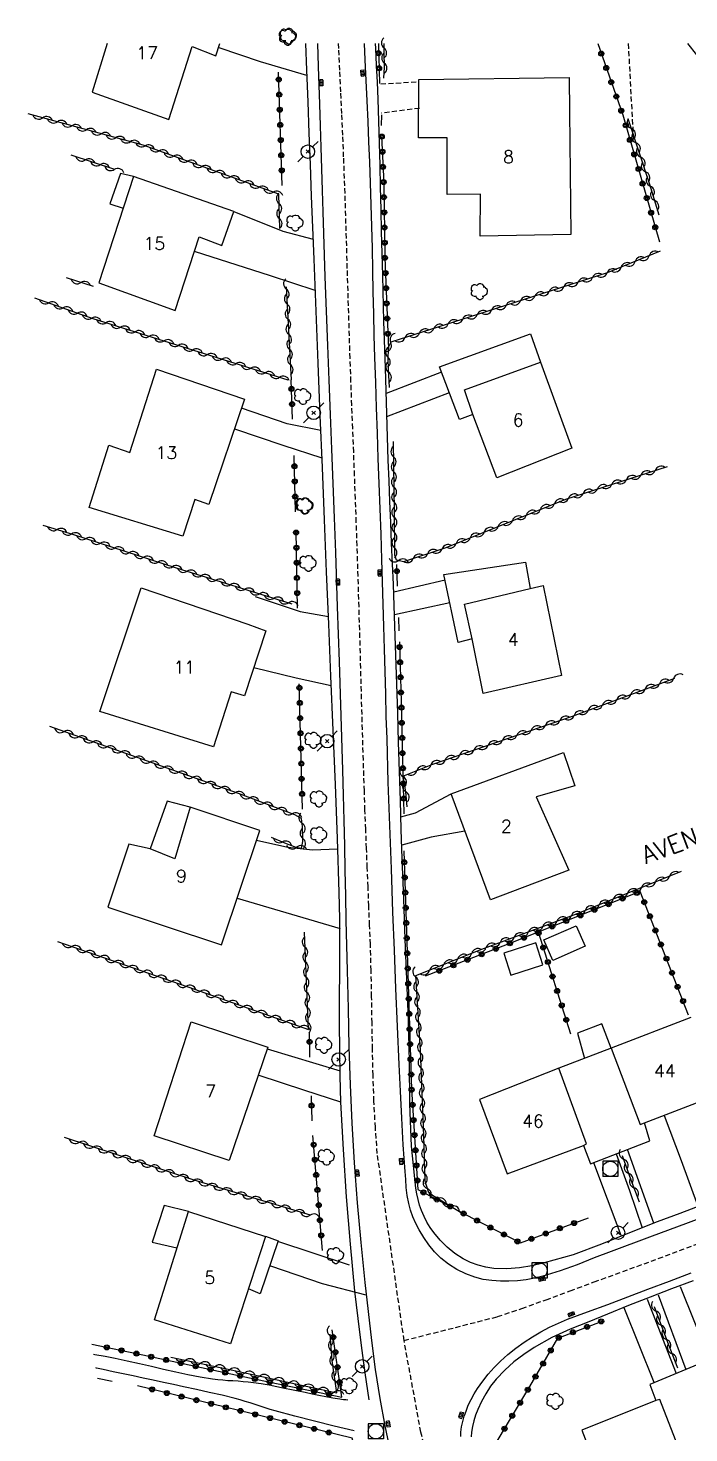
# Model space of a CAD drawing. Header units: millimetres. Extents: x 157000 to 158001, y 157000 to 158002.
# Drawn here: x 157559.4 to 157624.8, y 157862.6 to 158001.5 of the extents above; entities that cross this region are included whole.
import ezdxf
from ezdxf.enums import TextEntityAlignment as Align

# ---------------------------------------------------------------- set-up
doc = ezdxf.new("R2010")
doc.units = ezdxf.units.MM
doc.linetypes.add('DASHED', pattern=[0.75, 0.5, -0.25])
doc.layers.get('0').update_dxf_attribs({"linetype": 'CONTINUOUS'})
for name, color, linetype in [('W0001', 6, 'DASHED'), ('W0014', 7, 'CONTINUOUS'), ('W0017', 7, 'CONTINUOUS'), ('W0101', 7, 'CONTINUOUS'), ('W0104', 1, 'CONTINUOUS'), ('W0112', 1, 'DASHED'), ('W0300', 7, 'CONTINUOUS'), ('W0310', 3, 'CONTINUOUS'), ('W0323', 7, 'CONTINUOUS'), ('W0401', 7, 'CONTINUOUS'), ('W0420', 7, 'CONTINUOUS'), ('W0473', 7, 'CONTINUOUS'), ('W0989', 7, 'CONTINUOUS'), ('W0991', 7, 'CONTINUOUS')]:
    doc.layers.add(name, color=color, linetype=linetype)
doc.styles.get("Standard").update_dxf_attribs({"font": 'romans.shx', "width": 0.85})

# ---------------------------------------------------------------- blocks, each defined once
blk = doc.blocks.new('T300')
for p, q in [((-0.8, 0.51), (-0.86, 0.34)), ((-0.86, 0.34), (-0.86, 0.17)), ((-0.86, 0.17), (-0.74, 0.06)), ((-0.69, 0.63), (-0.8, 0.51)), ((-0.8, -0.06), (-0.74, 0.06)), ((-0.74, 0.06), (-0.69, 0.11)), ((-0.57, 0.69), (-0.69, 0.63)), ((-0.46, 0.69), (-0.57, 0.69)), ((-0.29, 0.63), (-0.46, 0.69)), ((-0.29, 0.63), (-0.17, 0.74)), ((-0.23, 0.57), (-0.29, 0.63)), ((-0.17, 0.74), (-0.06, 0.8)), ((-0.06, 0.8), (0.06, 0.8)), ((0.06, 0.8), (0.23, 0.74)), ((0.23, 0.74), (0.34, 0.63)), ((0.34, 0.63), (0.4, 0.51)), ((0.46, 0.46), (0.34, 0.46)), ((0.4, 0.51), (0.4, 0.46)), ((0.57, 0.4), (0.46, 0.46)), ((0.57, 0.4), (0.69, 0.29)), ((0.69, 0.29), (0.74, 0.17)), ((0.74, 0.06), (0.69, -0.17)), ((0.74, 0.17), (0.74, 0.06)), ((-0.8, -0.17), (-0.8, -0.06)), ((-0.8, -0.23), (-0.8, -0.17)), ((-0.74, -0.34), (-0.8, -0.23)), ((-0.69, -0.4), (-0.74, -0.34)), ((-0.51, -0.46), (-0.69, -0.4)), ((-0.4, -0.46), (-0.51, -0.46)), ((-0.4, -0.46), (-0.34, -0.46)), ((-0.34, -0.46), (-0.34, -0.4)), ((-0.34, -0.51), (-0.34, -0.46)), ((-0.29, -0.63), (-0.34, -0.51)), ((-0.17, -0.74), (-0.29, -0.63)), ((-0.06, -0.8), (-0.17, -0.74)), ((0.06, -0.8), (-0.06, -0.8)), ((0.17, -0.74), (0.06, -0.8)), ((0.23, -0.69), (0.17, -0.74)), ((0.29, -0.46), (0.23, -0.46)), ((0.29, -0.63), (0.23, -0.69)), ((0.46, -0.4), (0.29, -0.46)), ((0.34, -0.51), (0.29, -0.63)), ((0.34, -0.51), (0.34, -0.46)), ((0.57, -0.34), (0.46, -0.4)), ((0.63, -0.29), (0.57, -0.34)), ((0.69, -0.17), (0.63, -0.29))]:
    blk.add_line(p, q)
blk = doc.blocks.new('T473')
for p, q in [((-0.166667, 0.166667), (0.166667, -0.166667)), ((-0.166667, -0.166667), (0.166667, 0.166667)), ((0.500001, 0.500001), (1.000002, 1.000002)), ((-1.000002, -1.000002), (-0.500001, -0.500001))]:
    blk.add_line(p, q)
blk.add_ellipse((0, 0), major_axis=(0.471405, 0.471405), ratio=1, start_param=5.4977871438, end_param=11.780972451)
blk = doc.blocks.new('T401')
for p, q in [((-0.3, 0.3), (0, 0.3)), ((-0.3, -0.25), (-0.3, 0.3)), ((-0.3, 0.15), (0, 0.15)), ((-0.3, 0), (0, 0)), ((0, 0.3), (0, -0.25)), ((-0.3, -0.15), (0, -0.15)), ((-0.3, -0.25), (-0.3, -0.3)), ((-0.3, -0.3), (0, -0.3)), ((0, -0.3), (0, -0.25))]:
    blk.add_line(p, q)
blk = doc.blocks.new('T420')
for p, q in [((0.75, 0.75), (-0.75, 0.75)), ((-0.75, 0.75), (-0.75, -0.75)), ((0.75, 0.75), (0.75, -0.75)), ((0.75, -0.75), (-0.75, -0.75))]:
    blk.add_line(p, q)
blk.add_ellipse((0, 0), major_axis=(-0.53, 0.53), ratio=1, start_param=3.926991, end_param=10.210176)
blk = doc.blocks.new('t310o')
at = {"color": 0, "linetype": 'Continuous'}
for centre, start, end in [((-0.5, 0.38), 216.8699, 323.1304), ((0.5, -0.37), 36.8699, 143.1303)]:
    blk.add_arc(centre, 0.625, start, end, dxfattribs=at)
blk = doc.blocks.new('t323o')
at = {"color": 0, "linetype": 'Continuous'}
for radius in [0.25, 0.15]:
    blk.add_circle((0, 0), radius, dxfattribs=at)

msp = doc.modelspace()

# ---------------------------------------------------------------- linework, layer by layer
at = {"layer": 'W0001'}
for points in [[(157596.58, 157871.72), (157593.93, 157890.22), (157593.74, 157892.8), (157593.6, 157895.39), (157593.51, 157897.97), (157593.45, 157900.56), (157593.41, 157903.15), (157593.37, 157905.73), (157593.32, 157908.32), (157593.24, 157910.91), (157593.17, 157912.8), (157593.09, 157914.7), (157593.02, 157916.6), (157592.94, 157918.5), (157592.86, 157920.4), (157592.79, 157922.3), (157592.71, 157924.19), (157592.65, 157926.09), (157592.55, 157929.12), (157592.46, 157932.15), (157592.37, 157935.18), (157592.29, 157938.21), (157592.21, 157941.25), (157592.12, 157944.28), (157592.03, 157947.31), (157591.93, 157950.34), (157591.85, 157952.66), (157591.77, 157954.97), (157591.68, 157957.29), (157591.59, 157959.61), (157591.5, 157961.93), (157591.41, 157964.24), (157591.32, 157966.56), (157591.24, 157968.88), (157591.17, 157971.1), (157591.1, 157973.33), (157591.03, 157975.55), (157590.96, 157977.77), (157590.9, 157979.99), (157590.83, 157982.22), (157590.76, 157984.44), (157590.68, 157986.66), (157590.6, 157988.8), (157590.51, 157990.95), (157590.41, 157993.09), (157590.31, 157995.23), (157590.21, 157997.37), (157590.12, 157999.51), (157590.1, 158000)], [(157596.58, 157871.72), (157605.83, 157874.08), (157608.24, 157874.89), (157610.63, 157875.75), (157613.02, 157876.63), (157615.4, 157877.51), (157618.22, 157878.54), (157621.04, 157879.57), (157623.85, 157880.61), (157626.67, 157881.67)], [(157620.89, 157799.33), (157613.95, 157818.22), (157613.38, 157819.72), (157612.8, 157821.21), (157612.22, 157822.7), (157611.62, 157824.18), (157611.03, 157825.67), (157610.43, 157827.15), (157609.84, 157828.64), (157609.26, 157830.13), (157608.05, 157833.21), (157606.85, 157836.29), (157605.66, 157839.38), (157604.51, 157842.48), (157603.64, 157844.89), (157602.79, 157847.31), (157601.97, 157849.73), (157601.18, 157852.17), (157600.38, 157854.77), (157599.61, 157857.38), (157598.89, 157860.01), (157598.24, 157862.66), (157596.58, 157871.72)]]:
    msp.add_lwpolyline(points, dxfattribs=at)
at = {"layer": 'W0014'}
for points in [[(157593.13, 157865.85), (157592.72, 157868.53), (157592.35, 157871.21), (157592.02, 157873.9), (157591.72, 157876.59), (157591.27, 157881.26), (157590.88, 157885.93), (157590.57, 157890.61), (157590.33, 157895.3), (157590.25, 157897.89), (157590.21, 157900.48), (157590.19, 157903.07), (157590.2, 157905.66), (157590.22, 157908.25), (157590.22, 157910.84), (157590.21, 157913.43), (157590.16, 157916.02), (157590, 157921.37), (157589.79, 157926.73), (157589.55, 157932.08), (157589.33, 157937.43), (157589.12, 157942.59), (157588.91, 157947.75), (157588.71, 157952.91), (157588.5, 157958.06), (157588.29, 157963.22), (157588.08, 157968.38), (157587.87, 157973.53), (157587.67, 157978.69), (157587.55, 157981.8), (157587.43, 157984.92), (157587.31, 157988.03), (157587.19, 157991.14), (157587.07, 157994.25), (157586.95, 157997.37), (157586.85, 158000)], [(157588.01, 158000), (157588.09, 157997.74), (157588.22, 157994.01), (157588.29, 157991.88), (157588.35, 157989.75), (157588.42, 157987.61), (157588.48, 157985.48), (157588.55, 157983.35), (157588.61, 157981.21), (157588.68, 157979.08), (157588.75, 157976.95), (157588.87, 157973.54), (157589, 157970.13), (157589.13, 157966.72), (157589.26, 157963.31), (157589.4, 157959.9), (157589.53, 157956.5), (157589.66, 157953.09), (157589.78, 157949.68), (157589.97, 157944.29), (157590.15, 157938.9), (157590.32, 157933.51), (157590.48, 157928.12), (157590.55, 157925.65), (157590.61, 157923.17), (157590.67, 157920.7), (157590.72, 157918.22), (157590.78, 157915.75), (157590.83, 157913.28), (157590.89, 157910.8), (157590.95, 157908.33), (157591.04, 157904.55), (157591.12, 157900.78), (157591.23, 157897), (157591.4, 157893.23), (157591.64, 157889.29), (157591.95, 157885.34), (157592.3, 157881.41), (157592.69, 157877.47), (157593.01, 157874.59), (157593.34, 157871.72), (157593.72, 157868.84), (157594.18, 157865.98), (157594.68, 157863.28), (157595.24, 157860.6)], [(157628.49, 157884.79), (157624.69, 157883.36), (157620.88, 157881.95), (157617.07, 157880.54), (157615.4, 157879.89), (157613.72, 157879.22), (157612.03, 157878.6), (157610.3, 157878.08), (157609.48, 157877.89), (157608.65, 157877.73), (157607.81, 157877.63), (157606.96, 157877.58), (157606.11, 157877.59), (157605.26, 157877.65), (157604.41, 157877.77), (157603.58, 157877.99), (157602.68, 157878.33), (157601.81, 157878.76), (157600.99, 157879.27), (157600.23, 157879.86), (157599.59, 157880.49), (157599.02, 157881.18), (157598.52, 157881.91), (157598.07, 157882.67), (157597.74, 157883.3), (157597.46, 157883.94), (157597.23, 157884.6), (157597.04, 157885.28), (157596.88, 157886.06), (157596.79, 157886.85), (157596.74, 157887.64), (157596.68, 157888.43), (157596.49, 157891.07), (157596.35, 157893.72), (157596.23, 157896.37), (157596.11, 157899.02), (157595.94, 157902.78), (157595.77, 157906.55), (157595.62, 157910.32), (157595.47, 157914.08), (157595.32, 157918.37), (157595.17, 157922.66), (157595.02, 157926.95), (157594.89, 157931.24), (157594.82, 157933.46), (157594.76, 157935.68), (157594.7, 157937.9), (157594.64, 157940.12), (157594.58, 157942.34), (157594.52, 157944.56), (157594.45, 157946.77), (157594.39, 157948.99), (157594.3, 157951.49), (157594.22, 157953.99), (157594.13, 157956.48), (157594.03, 157958.98), (157593.94, 157961.48), (157593.85, 157963.98), (157593.77, 157966.47), (157593.69, 157968.97), (157593.63, 157971.13), (157593.58, 157973.29), (157593.53, 157975.44), (157593.48, 157977.6), (157593.44, 157979.76), (157593.38, 157981.91), (157593.33, 157984.07), (157593.26, 157986.23), (157593.18, 157988.26), (157593.1, 157990.29), (157593.01, 157992.31), (157592.91, 157994.34), (157592.82, 157996.37), (157592.72, 157998.4), (157592.66, 158000)], [(157597.74, 157886.8), (157597.3, 157890.95), (157597.15, 157895.13), (157597.12, 157899.3), (157597.02, 157903.45), (157596.86, 157907.44), (157596.7, 157911.43), (157596.55, 157915.42), (157596.4, 157919.41), (157596.3, 157922.28), (157596.21, 157925.15), (157596.13, 157928.02), (157596.04, 157930.9), (157595.96, 157933.77), (157595.87, 157936.64), (157595.78, 157939.51), (157595.68, 157942.38), (157595.6, 157944.44), (157595.52, 157946.49), (157595.43, 157948.54), (157595.35, 157950.6), (157595.26, 157952.65), (157595.17, 157954.7), (157595.09, 157956.76), (157595.02, 157958.81), (157594.86, 157963.37), (157594.73, 157967.93), (157594.59, 157972.5), (157594.47, 157977.06), (157594.41, 157979.24), (157594.35, 157981.42), (157594.3, 157983.61), (157594.25, 157985.79), (157594.2, 157987.97), (157594.14, 157990.16), (157594.08, 157992.34), (157594, 157994.52), (157593.94, 157996.19), (157593.86, 157997.86), (157593.77, 157999.53), (157593.74, 158000)], [(157626.13, 157885.15), (157623.88, 157884.29), (157621.64, 157883.45), (157618.88, 157882.36), (157616.12, 157881.24), (157613.33, 157880.2), (157610.46, 157879.39), (157609.24, 157879.12), (157608, 157878.91), (157606.74, 157878.8), (157605.48, 157878.84), (157604.68, 157878.96), (157603.9, 157879.16), (157603.15, 157879.44), (157602.43, 157879.8), (157601.6, 157880.34), (157600.85, 157880.96), (157600.16, 157881.65), (157599.53, 157882.39), (157599.16, 157882.9), (157598.84, 157883.44), (157598.56, 157884), (157598.31, 157884.58), (157598.12, 157885.12), (157597.96, 157885.67), (157597.83, 157886.23), (157597.74, 157886.8)], [(157612.76, 157873.82), (157614.75, 157874.55), (157616.74, 157875.29), (157618.72, 157876.04), (157620.71, 157876.79), (157622.85, 157877.6), (157624.99, 157878.42)], [(157625.19, 157877.62), (157623.06, 157876.82), (157620.93, 157876.01), (157618.81, 157875.18), (157616.71, 157874.32), (157614.87, 157873.58), (157613.02, 157872.83), (157611.2, 157872.01), (157609.46, 157871.03), (157608.44, 157870.35), (157607.46, 157869.61), (157606.54, 157868.8), (157605.7, 157867.91), (157605.15, 157867.2), (157604.67, 157866.46), (157604.25, 157865.68), (157603.88, 157864.88), (157603.66, 157864.34), (157603.48, 157863.79), (157603.34, 157863.23), (157603.24, 157862.66), (157603.21, 157862.18)], [(157602.19, 157862.21), (157602.2, 157862.64), (157602.23, 157862.91), (157602.27, 157863.18), (157602.32, 157863.44), (157602.38, 157863.71), (157602.45, 157863.97), (157602.53, 157864.23), (157602.62, 157864.48), (157602.71, 157864.73), (157602.94, 157865.32), (157603.21, 157865.89), (157603.52, 157866.44), (157603.85, 157866.97), (157604.36, 157867.7), (157604.91, 157868.39), (157605.49, 157869.06), (157606.12, 157869.68), (157606.86, 157870.35), (157607.65, 157870.97), (157608.46, 157871.54), (157609.3, 157872.08), (157610.13, 157872.58), (157610.98, 157873.03), (157611.86, 157873.44), (157612.75, 157873.82)], [(157565.84, 157870.38), (157565.98, 157870.35), (157566.98, 157870.17), (157567.97, 157869.97), (157569.18, 157869.72), (157570.38, 157869.44), (157571.58, 157869.17), (157572.78, 157868.89), (157573.98, 157868.62), (157575.19, 157868.36), (157576.4, 157868.13), (157577.62, 157867.93), (157578.13, 157867.87), (157578.63, 157867.82), (157579.14, 157867.78), (157579.64, 157867.75), (157580.15, 157867.72), (157580.65, 157867.68), (157581.16, 157867.64), (157581.66, 157867.58), (157582.44, 157867.46), (157583.21, 157867.32), (157583.98, 157867.17), (157584.75, 157867.02), (157585.43, 157866.89), (157586.11, 157866.75), (157586.79, 157866.6), (157587.47, 157866.46), (157588.15, 157866.32), (157588.84, 157866.18), (157589.52, 157866.06), (157590.21, 157865.95), (157590.4, 157865.92), (157590.6, 157865.9), (157590.8, 157865.88), (157591, 157865.86)], [(157591.63, 157862.79), (157589.67, 157863.25), (157587.72, 157863.73), (157585.77, 157864.24), (157583.83, 157864.77), (157583.33, 157864.91), (157582.83, 157865.06), (157582.34, 157865.22), (157581.85, 157865.38), (157581.35, 157865.54), (157580.86, 157865.69), (157580.36, 157865.84), (157579.86, 157865.98), (157578.58, 157866.3), (157577.3, 157866.59), (157576.02, 157866.86), (157574.73, 157867.14), (157573.74, 157867.36), (157572.75, 157867.57), (157571.75, 157867.79), (157570.76, 157868), (157569.77, 157868.21), (157568.77, 157868.42), (157567.78, 157868.63), (157566.79, 157868.85), (157566.13, 157869), (157566.07, 157869.02)]]:
    msp.add_lwpolyline(points, dxfattribs=at)
at = {"layer": 'W0017'}
for points in [[(157586.97, 157996.85), (157582.36, 157998.2), (157578.28, 157999.57)], [(157579.74, 157983.41), (157584.57, 157981.46), (157587.59, 157980.65)], [(157587.79, 157975.57), (157583.37, 157977.03), (157575.83, 157979.45)], [(157600.3, 157967.49), (157594.81, 157965.38)], [(157594.88, 157963.12), (157601.07, 157965.48)], [(157588.35, 157961.73), (157585.02, 157962.4), (157580.5, 157963.94)], [(157579.8, 157961.9), (157584.58, 157960.27), (157588.45, 157959.03)], [(157595.55, 157945.77), (157595.55, 157945.77), (157600.64, 157946.97)], [(157581.84, 157945.33), (157586.31, 157943.82), (157589.09, 157943.33)], [(157601.12, 157944.7), (157595.64, 157943.5)], [(157589.36, 157936.49), (157585.91, 157937.22), (157581.7, 157938.27)], [(157596.26, 157923.52), (157597.72, 157923.9), (157601.23, 157925.8)], [(157602.61, 157922.09), (157599.27, 157921.51), (157596.35, 157920.72)], [(157581.97, 157921.21), (157585.07, 157920.53), (157587.51, 157920.27), (157590, 157920.35)], [(157580.07, 157915.46), (157590.26, 157912.46)], [(157583.03, 157900.57), (157587.83, 157899.13), (157590.27, 157898.4)], [(157590.33, 157895.3), (157586.74, 157896.46), (157582.15, 157897.98)], [(157622.31, 157893.99), (157624.01, 157889.51), (157625.66, 157885)], [(157618.06, 157882.11), (157615.37, 157889.31)], [(157617.59, 157890.18), (157618.88, 157886.56), (157620.15, 157882.88)], [(157621.3, 157883.32), (157618.69, 157890.6)], [(157591.17, 157879.18), (157584.09, 157881.52)], [(157592.82, 157876.21), (157588.51, 157877.31), (157583.4, 157879.08)], [(157623.9, 157877.05), (157626.81, 157869.85)], [(157620.64, 157875.81), (157623.51, 157868.47)], [(157621.73, 157876.23), (157624.46, 157868.86)], [(157621.34, 157867.56), (157618.38, 157874.96)]]:
    msp.add_lwpolyline(points, dxfattribs=at)
at = {"layer": 'W0101'}
for points in [[(157567.2, 158000), (157565.69, 157995.19), (157573.29, 157992.5), (157575.59, 157999.71), (157577.93, 157998.79), (157578.33, 158000)], [(157624.64, 158000), (157625.53, 157998.89), (157626.67, 158000)], [(157575.41, 157924.47), (157573.9, 157919.38), (157571.44, 157920.37)], [(157582.29, 157922.17), (157575.41, 157924.47)], [(157571.44, 157920.37), (157569.35, 157920.8), (157567.26, 157914.58), (157578.52, 157910.85), (157582.29, 157922.17)], [(157624.95, 157903.68), (157617.09, 157900.64), (157617.08, 157900.64), (157617.09, 157900.64), (157619.94, 157893.1), (157620.39, 157893.26), (157627.67, 157896.05)]]:
    msp.add_lwpolyline(points, dxfattribs=at)
for points in [[(157598.05, 157996.44), (157612.93, 157996.66), (157612.96, 157993.25), (157613.08, 157981.12), (157604.1, 157980.96), (157604.14, 157985.1), (157604.13, 157985.1), (157600.83, 157985.08), (157600.84, 157990.67), (157598.02, 157990.68)], [(157579.74, 157983.41), (157569.8, 157986.87), (157566.37, 157976.35), (157573.92, 157973.6), (157576.3, 157980.89), (157578.54, 157980.03)], [(157580.8, 157964.83), (157577.24, 157954.41), (157575.86, 157954.92), (157574.67, 157951.29), (157565.42, 157954.13), (157567.34, 157960.27), (157569.42, 157959.56), (157572.08, 157967.79)], [(157610.07, 157968.49), (157613.19, 157959.99), (157605.75, 157957.05), (157603.37, 157963.33), (157603.38, 157963.33), (157602.57, 157965.77)], [(157604.42, 157935.72), (157603.31, 157941.12), (157602.55, 157944.54), (157609.05, 157946.11), (157610.36, 157946.4), (157612.17, 157937.49), (157612.16, 157937.49)], [(157581.13, 157942.57), (157582.9, 157941.93), (157580.79, 157935.49), (157579.47, 157935.87), (157577.72, 157930.44), (157566.47, 157933.94), (157570.56, 157946.18)], [(157605.15, 157915.3), (157601.23, 157925.8), (157612.36, 157929.88), (157613.48, 157926.6), (157609.67, 157925.5), (157612.9, 157918.23)], [(157583.08, 157900.73), (157579.26, 157889.51), (157571.85, 157891.98), (157575.52, 157903.24)], [(157606.77, 157888.2), (157614.35, 157891.01), (157614.63, 157891.16), (157611.89, 157898.65), (157604.06, 157895.57)], [(157582.87, 157882.02), (157579.39, 157871.4), (157571.86, 157873.78), (157575.23, 157884.47)], [(157623.92, 157860.7), (157621.89, 157865.89), (157621.51, 157865.77), (157614.16, 157862.85), (157616.97, 157855.57), (157624.63, 157858.42)]]:
    msp.add_lwpolyline(points, close=True, dxfattribs=at)
at = {"layer": 'W0104'}
for points in [[(157569.8, 157986.87), (157568.5, 157987.17), (157567.46, 157984.17), (157568.77, 157983.71)], [(157603.37, 157963.33), (157602.08, 157962.81), (157600.1, 157968.04), (157609.1, 157971.28), (157610.07, 157968.49)], [(157603.31, 157941.12), (157601.95, 157940.77), (157600.53, 157947.49), (157608.59, 157948.72), (157609.05, 157946.11)], [(157575.41, 157924.47), (157573.14, 157925.07), (157571.44, 157920.37)], [(157617.09, 157900.64), (157616.15, 157903.06), (157613.74, 157902.11), (157614.44, 157899.63)], [(157617.08, 157900.64), (157611.89, 157898.65)], [(157614.35, 157891.01), (157615.03, 157889.18), (157620.91, 157891.47), (157620.39, 157893.26)], [(157575.23, 157884.47), (157572.83, 157885.07), (157571.64, 157881.44), (157574.1, 157880.9)], [(157582.85, 157882.03), (157584.11, 157881.58), (157582.35, 157876.35), (157581.18, 157876.84)], [(157627.61, 157868.03), (157626.84, 157869.85), (157620.89, 157867.37), (157621.51, 157865.77)]]:
    msp.add_lwpolyline(points, dxfattribs=at)
for points in [[(157610.43, 157911.35), (157613.61, 157912.74), (157614.51, 157910.71), (157611.32, 157909.31)], [(157609.62, 157911.05), (157606.45, 157910.02), (157607.15, 157907.87), (157610.31, 157908.89)]]:
    msp.add_lwpolyline(points, close=True, dxfattribs=at)
at = {"layer": 'W0112'}
for points in [[(157618.77, 158000), (157619, 157995.51), (157619.28, 157990.47)], [(157594.28, 157996.02), (157598.07, 157996.24)], [(157598.11, 157993.6), (157594.33, 157993.11)]]:
    msp.add_lwpolyline(points, dxfattribs=at)
at = {"layer": 'W0310'}
for points in [[(157594.59, 157996.58), (157594.64, 157997.66), (157594.61, 157999.15), (157594.6, 158000)], [(157584.27, 157981.73), (157584.18, 157985.11), (157570.75, 157989.96), (157559.36, 157993.06)], [(157621.82, 157983.03), (157620.91, 157986.08), (157618.77, 157992.55)], [(157567.94, 157987.54), (157563.63, 157988.98)], [(157621.94, 157979.46), (157616.68, 157977.33), (157603.86, 157973.21), (157596.08, 157970.73), (157595.47, 157970.55), (157595.27, 157970.47), (157595.02, 157969.95), (157594.97, 157968.68), (157595.05, 157967.21), (157595.09, 157965.99)], [(157565.84, 157975.97), (157563.15, 157976.82)], [(157584.91, 157975.96), (157585.39, 157966.75)], [(157560.01, 157974.86), (157565.77, 157972.81), (157585.08, 157966.73)], [(157595.51, 157960.64), (157595.61, 157953.71), (157595.62, 157949.43), (157595.79, 157948.94), (157596.54, 157948.77), (157600.73, 157950.15), (157612.58, 157954.95), (157622.66, 157958.17)], [(157560.81, 157952.36), (157563.87, 157951.45), (157574.01, 157948.15), (157585.47, 157944.59)], [(157596.88, 157924.52), (157596.75, 157925.99), (157596.49, 157927.5), (157596.61, 157927.6), (157599.43, 157928.72), (157613.26, 157933.49), (157623.37, 157937.24)], [(157583.44, 157921.5), (157584.74, 157920.95), (157585.86, 157920.52), (157586.44, 157920.42), (157586.57, 157921.08), (157586.52, 157922.57), (157586.43, 157923.36), (157585.78, 157923.72), (157580.18, 157925.82), (157561.52, 157932.45)], [(157624.01, 157918.11), (157613.63, 157913.9), (157604.23, 157910.41), (157597.71, 157907.8)], [(157562.27, 157911.18), (157575.82, 157906.48), (157587.13, 157902.48), (157586.71, 157912.1)], [(157597.71, 157907.8), (157598.16, 157900.44), (157598.51, 157891.95), (157598.63, 157887.51), (157598.95, 157886.45), (157599.39, 157886.09), (157602.5, 157884.23)], [(157587.32, 157884.11), (157575.79, 157887.57), (157562.96, 157891.79)], [(157618.18, 157890.03), (157619.04, 157887.61), (157619.86, 157885.43)], [(157621.33, 157875.1), (157622.64, 157871.56), (157623.64, 157869.03)], [(157573.5, 157870.06), (157579.16, 157868.9), (157589.93, 157866.53), (157589.47, 157869.74), (157589.26, 157872.36)]]:
    msp.add_lwpolyline(points, dxfattribs=at)
at = {"layer": 'W0323'}
for points in [[(157594.04, 158000), (157594.14, 157996.07)], [(157615.75, 158000), (157618.22, 157992.97), (157621.86, 157980.4)], [(157584.52, 157985.96), (157584.15, 157997.17)], [(157594.33, 157992.95), (157594.3, 157991.89)], [(157594.36, 157990.81), (157594.56, 157986.23), (157594.68, 157978.83), (157595.03, 157969.82)], [(157585.55, 157962.84), (157585.39, 157966.75)], [(157585.84, 157953.7), (157585.7, 157959.25)], [(157586.04, 157944.15), (157585.89, 157951.77)], [(157595.84, 157948.48), (157595.9, 157946.32)], [(157596.02, 157943.23), (157596.07, 157941.93)], [(157596.12, 157940.83), (157596.3, 157934.9), (157596.57, 157923.82)], [(157586.52, 157924.28), (157586.21, 157936.66)], [(157596.56, 157920.16), (157596.86, 157911.16), (157597.33, 157896.59), (157597.95, 157886.65), (157604.18, 157883.38), (157608.09, 157881.37), (157614.82, 157883.86)], [(157624.74, 157903.91), (157619.95, 157916.13), (157606.78, 157910.9), (157598.67, 157907.75)], [(157613.1, 157902.02), (157609.87, 157912.12)], [(157587.26, 157899.76), (157587.22, 157902.19)], [(157587.48, 157893.45), (157587.4, 157895.93)], [(157588.51, 157880.63), (157587.55, 157892)], [(157590.41, 157866.11), (157589.47, 157872.77)], [(157619.67, 157822.42), (157616.32, 157831.62), (157612.99, 157840.52), (157609.02, 157851.08), (157606.87, 157856.84), (157605.3, 157860.93), (157609.03, 157867.18), (157611.8, 157871.95), (157616.28, 157873.68)], [(157565.68, 157871.35), (157570.71, 157870.3), (157580.64, 157868.17), (157590.41, 157866.12)], [(157567.69, 157867.68), (157566.24, 157867.97)], [(157596.6, 157844.34), (157594.58, 157850.76), (157592.36, 157858.95), (157591.44, 157862.05), (157582.68, 157864.21), (157570.19, 157867.23)]]:
    msp.add_lwpolyline(points, dxfattribs=at)

# ---------------------------------------------------------------- block references
at = {"layer": 'W0300'}
for p in [(157585.08, 158000.62), (157585.17, 158000.74), (157585.82, 157982.25), (157604.07, 157975.46), (157586.58, 157965.09), (157586.73, 157954.27), (157586.82, 157954.28), (157587.11, 157948.58), (157587.61, 157931.09), (157588.16, 157925.29), (157588.17, 157921.72), (157588.66, 157900.92), (157588.92, 157889.85), (157589.83, 157880.11), (157591.16, 157867.23), (157611.56, 157865.7)]:
    msp.add_blockref('T300', p, dxfattribs=at)
at = {"layer": 'W0310'}
for p, rotation in [((157594.6, 157999.58), 90.94956685651213), ((157594.63, 157998.08), 91.15113335843212), ((157560.81, 157992.67), 164.7726201079601), ((157562.26, 157992.28), 164.7726201079601), ((157563.7, 157991.88), 164.7726201079601), ((157619.08, 157991.6), 108.2541049652192), ((157565.15, 157991.49), 164.7726201079601), ((157566.6, 157991.09), 164.7726201079601), ((157568.05, 157990.7), 164.7726201079601), ((157569.49, 157990.31), 164.7726201079601), ((157619.55, 157990.18), 108.2541049652192), ((157570.94, 157989.9), 160.1186876422126), ((157572.35, 157989.39), 160.1186876422126), ((157573.76, 157988.88), 160.1186876422126), ((157620.02, 157988.76), 108.2541049652192), ((157565.05, 157988.5), 161.5131853647684), ((157566.48, 157988.03), 161.5131853647684), ((157567.9, 157987.55), 161.5131853647684), ((157575.17, 157988.37), 160.1186876422126), ((157576.58, 157987.86), 160.1186876422126), ((157620.49, 157987.33), 108.2541049652192), ((157577.99, 157987.35), 160.1186876422126), ((157579.4, 157986.84), 160.1186876422126), ((157580.81, 157986.33), 160.1186876422126), ((157620.96, 157985.9), 106.6703580358417), ((157582.22, 157985.82), 160.1186876422126), ((157583.63, 157985.31), 160.1186876422126), ((157584.21, 157984.2), 91.40876780332718), ((157621.39, 157984.47), 106.6703580358417), ((157584.24, 157982.7), 91.40876780332718), ((157618.06, 157977.88), 202.0606562588323), ((157619.45, 157978.45), 202.0606562588323), ((157620.84, 157979.01), 202.0606562588323), ((157564.58, 157976.37), 162.522354835992), ((157613.81, 157976.4), 197.8023925092648), ((157615.24, 157976.86), 197.8023925092648), ((157616.67, 157977.32), 197.8023925092648), ((157584.92, 157975.74), 272.9713135560596), ((157609.52, 157975.03), 197.8023925092648), ((157610.95, 157975.49), 197.8023925092648), ((157612.38, 157975.94), 197.8023925092648), ((157561.42, 157974.36), 340.4534327156586), ((157562.84, 157973.86), 340.4534327156586), ((157585, 157974.24), 272.9713135560596), ((157605.24, 157973.65), 197.8023925092648), ((157606.67, 157974.11), 197.8023925092648), ((157608.1, 157974.57), 197.8023925092648), ((157564.25, 157973.35), 340.4534327156586), ((157565.66, 157972.85), 340.4534327156586), ((157567.09, 157972.4), 342.5208767130691), ((157585.08, 157972.74), 272.9713135560596), ((157600.95, 157972.28), 197.6525528690495), ((157602.38, 157972.74), 197.6525528690495), ((157603.81, 157973.19), 197.6525528690495), ((157568.52, 157971.95), 342.5208767130691), ((157569.95, 157971.5), 342.5208767130691), ((157571.38, 157971.05), 342.5208767130691), ((157585.16, 157971.25), 272.9713135560596), ((157595.26, 157970.44), 244.3734073018569), ((157596.66, 157970.92), 197.6525528690495), ((157598.09, 157971.37), 197.6525528690495), ((157599.52, 157971.83), 197.6525528690495), ((157572.82, 157970.6), 342.5208767130691), ((157574.25, 157970.15), 342.5208767130691), ((157575.68, 157969.69), 342.5208767130691), ((157585.24, 157969.75), 272.9713135560596), ((157594.98, 157968.99), 267.5748046096905), ((157577.11, 157969.24), 342.5208767130691), ((157578.54, 157968.79), 342.5208767130691), ((157579.97, 157968.34), 342.5208767130691), ((157585.31, 157968.25), 272.9713135560596), ((157581.4, 157967.89), 342.5208767130691), ((157582.83, 157967.44), 342.5208767130691), ((157584.26, 157966.99), 342.5208767130691), ((157595.04, 157967.49), 273.2294443141213), ((157595.53, 157959.14), 270.8355903915527), ((157595.56, 157957.64), 270.8355903915527), ((157618.59, 157956.87), 17.70299967116201), ((157620.02, 157957.32), 17.70299967116201), ((157621.44, 157957.78), 17.70299967116201), ((157595.58, 157956.14), 270.8355903915527), ((157614.3, 157955.5), 17.70299967116201), ((157615.73, 157955.96), 17.70299967116201), ((157617.16, 157956.41), 17.70299967116201), ((157595.6, 157954.64), 270.8355903915527), ((157611.47, 157954.5), 22.04591346239149), ((157612.87, 157955.04), 17.70299967116201), ((157595.61, 157953.14), 270.09372986629), ((157607.3, 157952.81), 22.04591346239149), ((157608.69, 157953.38), 22.04591346239149), ((157610.08, 157953.94), 22.04591346239149), ((157562.25, 157951.93), 343.3699387192966), ((157563.68, 157951.5), 343.3699387192966), ((157595.62, 157951.64), 270.09372986629), ((157604.52, 157951.69), 22.04591346239149), ((157605.91, 157952.25), 22.04591346239149), ((157565.11, 157951.04), 341.9946892968678), ((157566.54, 157950.58), 341.9946892968678), ((157567.96, 157950.11), 341.9946892968678), ((157595.62, 157950.14), 270.09372986629), ((157600.34, 157950.02), 18.29124777837172), ((157601.74, 157950.56), 22.04591346239149), ((157603.13, 157951.12), 22.04591346239149), ((157569.39, 157949.65), 341.9946892968678), ((157570.82, 157949.19), 341.9946892968678), ((157572.24, 157948.72), 341.9946892968678), ((157596.06, 157948.88), 346.6830631165507), ((157597.49, 157949.08), 18.29124777837172), ((157598.92, 157949.55), 18.29124777837172), ((157573.67, 157948.26), 341.9946892968678), ((157575.1, 157947.81), 342.7368400378256), ((157576.53, 157947.37), 342.7368400378256), ((157577.97, 157946.92), 342.7368400378256), ((157579.4, 157946.48), 342.7368400378256), ((157580.83, 157946.03), 342.7368400378256), ((157582.26, 157945.58), 342.7368400378256), ((157583.7, 157945.14), 342.7368400378256), ((157585.13, 157944.69), 342.7368400378256), ((157620.45, 157936.16), 20.37942903664587), ((157621.86, 157936.68), 20.37942903664587), ((157623.26, 157937.2), 20.37942903664587), ((157616.23, 157934.59), 20.37942903664587), ((157617.64, 157935.11), 20.37942903664587), ((157619.04, 157935.64), 20.37942903664587), ((157613.42, 157933.55), 20.37942903664587), ((157614.82, 157934.07), 20.37942903664587), ((157562.93, 157931.95), 160.4412623315918), ((157609.17, 157932.08), 19.03569327764825), ((157610.58, 157932.57), 19.03569327764825), ((157612, 157933.05), 19.03569327764825), ((157564.34, 157931.44), 160.4412623315918), ((157565.76, 157930.94), 160.4412623315918), ((157567.17, 157930.44), 160.4412623315918), ((157604.91, 157930.61), 19.03569327764825), ((157606.33, 157931.1), 19.03569327764825), ((157607.75, 157931.59), 19.03569327764825), ((157568.59, 157929.94), 160.4412623315918), ((157570, 157929.43), 160.4412623315918), ((157600.66, 157929.14), 19.03569327764825), ((157602.08, 157929.63), 19.03569327764825), ((157603.49, 157930.12), 19.03569327764825), ((157571.41, 157928.93), 160.4412623315918), ((157572.83, 157928.43), 160.4412623315918), ((157574.24, 157927.93), 160.4412623315918), ((157596.49, 157927.49), 99.80018340104594), ((157597.85, 157928.09), 21.58435453463665), ((157599.24, 157928.64), 21.58435453463665), ((157575.65, 157927.43), 160.4412623315918), ((157577.07, 157926.92), 160.4412623315918), ((157578.48, 157926.42), 160.4412623315918), ((157596.75, 157926.01), 99.80018340104594), ((157579.89, 157925.92), 160.4412623315918), ((157581.3, 157925.4), 159.4832576825447), ((157582.7, 157924.87), 159.4832576825447), ((157584.11, 157924.35), 159.4832576825447), ((157585.51, 157923.82), 159.4832576825447), ((157586.48, 157922.89), 96.2441653902735), ((157584.54, 157921.04), 337.1525865008503), ((157586.56, 157921.39), 91.84761026639177), ((157585.94, 157920.5), 350.0927943782576), ((157620.07, 157916.51), 202.0951316287322), ((157621.46, 157917.08), 202.0951316287322), ((157622.85, 157917.64), 202.0951316287322), ((157617.29, 157915.39), 202.0951316287322), ((157618.68, 157915.95), 202.0951316287322), ((157614.51, 157914.26), 202.0951316287322), ((157615.9, 157914.82), 202.0951316287322), ((157610.3, 157912.66), 200.3628179514974), ((157611.71, 157913.19), 200.3628179514974), ((157613.12, 157913.71), 200.3628179514974), ((157586.77, 157910.63), 92.54202985534026), ((157606.09, 157911.1), 200.3628179514974), ((157607.49, 157911.62), 200.3628179514974), ((157608.9, 157912.14), 200.3628179514974), ((157563.69, 157910.69), 340.8543198658452), ((157565.11, 157910.2), 340.8543198658452), ((157566.53, 157909.71), 340.8543198658452), ((157603.28, 157910.03), 201.8544597155813), ((157604.68, 157910.58), 200.3628179514974), ((157567.94, 157909.21), 340.8543198658452), ((157569.36, 157908.72), 340.8543198658452), ((157570.78, 157908.23), 340.8543198658452), ((157586.84, 157909.13), 92.54202985534026), ((157599.11, 157908.36), 201.8544597155813), ((157600.5, 157908.91), 201.8544597155813), ((157601.89, 157909.47), 201.8544597155813), ((157572.19, 157907.74), 340.8543198658452), ((157573.61, 157907.25), 340.8543198658452), ((157586.9, 157907.64), 92.54202985534026), ((157597.72, 157907.69), 273.4362673182775), ((157575.03, 157906.75), 340.8543198658452), ((157576.44, 157906.26), 340.530834644669), ((157577.86, 157905.76), 340.530834644669), ((157586.97, 157906.14), 92.54202985534026), ((157597.81, 157906.2), 273.4362673182775), ((157579.27, 157905.26), 340.530834644669), ((157580.69, 157904.76), 340.530834644669), ((157582.1, 157904.26), 340.530834644669), ((157587.04, 157904.64), 92.54202985534026), ((157597.9, 157904.7), 273.4362673182775), ((157583.51, 157903.76), 340.530834644669), ((157584.93, 157903.26), 340.530834644669), ((157586.34, 157902.76), 340.530834644669), ((157587.1, 157903.14), 92.54202985534026), ((157597.99, 157903.2), 273.4362673182775), ((157598.08, 157901.7), 273.4362673182775), ((157598.17, 157900.21), 272.3873473895272), ((157598.23, 157898.71), 272.3873473895272), ((157598.29, 157897.21), 272.3873473895272), ((157598.35, 157895.71), 272.3873473895272), ((157598.42, 157894.21), 272.3873473895272), ((157598.48, 157892.71), 272.3873473895272), ((157598.53, 157891.21), 271.6029841740911), ((157564.39, 157891.32), 161.7807059935455), ((157565.81, 157890.85), 161.7807059935455), ((157567.24, 157890.39), 161.7807059935455), ((157598.57, 157889.71), 271.6029841740911), ((157568.66, 157889.92), 161.7807059935455), ((157570.09, 157889.45), 161.7807059935455), ((157571.51, 157888.98), 161.7807059935455), ((157618.31, 157889.66), 289.5590830911451), ((157572.94, 157888.51), 161.7807059935455), ((157574.36, 157888.04), 161.7807059935455), ((157575.79, 157887.57), 161.7807059935455), ((157598.61, 157888.21), 271.6029841740911), ((157618.81, 157888.24), 289.5590830911451), ((157577.22, 157887.14), 163.2971099236075), ((157578.66, 157886.71), 163.2971099236075), ((157580.1, 157886.28), 163.2971099236075), ((157598.86, 157886.75), 286.6644924444511), ((157619.33, 157886.83), 290.7746315419121), ((157581.53, 157885.85), 163.2971099236075), ((157582.97, 157885.42), 163.2971099236075), ((157584.41, 157884.99), 163.2971099236075), ((157599.92, 157885.77), 329.1528469567978), ((157601.21, 157885), 329.1528469567978), ((157585.84, 157884.55), 163.2971099236075), ((157587.28, 157884.12), 163.2971099236075), ((157621.5, 157874.63), 290.4141759881666), ((157622.02, 157873.23), 290.4141759881666), ((157589.27, 157872.19), 94.56608956923438), ((157622.55, 157871.82), 290.4141759881666), ((157589.39, 157870.69), 94.56608956923438), ((157623.09, 157870.42), 291.5590132301192), ((157574.97, 157869.76), 348.4272714809936), ((157576.44, 157869.46), 348.4272714809936), ((157589.55, 157869.2), 98.26762196212148), ((157577.91, 157869.16), 348.4272714809936), ((157579.38, 157868.85), 347.6165212402891), ((157580.84, 157868.53), 347.6165212402891), ((157582.31, 157868.21), 347.6165212402891), ((157589.76, 157867.72), 98.26762196212148), ((157583.77, 157867.89), 347.6165212402891), ((157585.24, 157867.56), 347.6165212402891), ((157586.7, 157867.24), 347.6165212402891), ((157588.17, 157866.92), 347.6165212402891), ((157589.64, 157866.6), 347.6165212402891)]:
    msp.add_blockref('t310o', p, dxfattribs=dict(at, rotation=rotation))
at = {"layer": 'W0323'}
for p, rotation in [((157594.06, 157999.06), 271.5381758965703), ((157616.1, 157999.02), 289.3344490986339), ((157594.1, 157997.56), 271.5381758965703), ((157616.59, 157997.6), 289.3344490986339), ((157584.17, 157996.45), 91.87427998504275), ((157617.09, 157996.19), 289.3344490986339), ((157584.22, 157994.96), 91.87427998504275), ((157617.59, 157994.77), 289.3344490986339), ((157584.27, 157993.46), 91.87427998504275), ((157618.08, 157993.36), 289.3344490986339), ((157584.32, 157991.96), 91.87427998504275), ((157618.52, 157991.92), 286.1552960489008), ((157594.37, 157990.8), 272.3989440528778), ((157618.94, 157990.48), 286.1552960489008), ((157584.37, 157990.46), 91.87427998504275), ((157594.43, 157989.31), 272.3989440528778), ((157584.42, 157988.96), 91.87427998504275), ((157594.49, 157987.81), 272.3989440528778), ((157619.36, 157989.04), 286.1552960489008), ((157584.47, 157987.46), 91.87427998504275), ((157619.78, 157987.6), 286.1552960489008), ((157594.55, 157986.31), 272.3989440528778), ((157620.19, 157986.16), 286.1552960489008), ((157594.58, 157984.81), 270.9527759968142), ((157620.61, 157984.72), 286.1552960489008), ((157594.61, 157983.31), 270.9527759968142), ((157621.03, 157983.28), 286.1552960489008), ((157594.63, 157981.81), 270.9527759968142), ((157621.44, 157981.84), 286.1552960489008), ((157594.66, 157980.31), 270.9527759968142), ((157594.68, 157978.81), 272.2174905183763), ((157594.74, 157977.31), 272.2174905183763), ((157594.8, 157975.81), 272.2174905183763), ((157594.85, 157974.31), 272.2174905183763), ((157594.91, 157972.81), 272.2174905183763), ((157594.97, 157971.31), 272.2174905183763), ((157585.43, 157965.84), 92.25607300642721), ((157585.49, 157964.34), 92.25607300642721), ((157585.72, 157958.2), 91.45557161044124), ((157585.76, 157956.7), 91.45557161044124), ((157585.8, 157955.2), 91.45557161044124), ((157585.89, 157951.64), 91.16515176348462), ((157585.92, 157950.14), 91.16515176348462), ((157585.95, 157948.65), 91.16515176348462), ((157595.86, 157947.82), 271.6161496603847), ((157585.98, 157947.15), 91.16515176348462), ((157586.01, 157945.65), 91.16515176348462), ((157596.13, 157940.31), 271.7479882723835), ((157596.18, 157938.81), 271.7479882723835), ((157596.23, 157937.32), 271.7479882723835), ((157586.22, 157936.28), 91.42538853914995), ((157596.27, 157935.82), 271.7479882723835), ((157586.26, 157934.78), 91.42538853914995), ((157596.31, 157934.32), 271.4114245212797), ((157586.29, 157933.28), 91.42538853914995), ((157596.35, 157932.82), 271.4114245212797), ((157586.33, 157931.78), 91.42538853914995), ((157596.39, 157931.32), 271.4114245212797), ((157586.37, 157930.28), 91.42538853914995), ((157596.42, 157929.82), 271.4114245212797), ((157586.41, 157928.78), 91.42538853914995), ((157596.46, 157928.32), 271.4114245212797), ((157586.44, 157927.28), 91.42538853914995), ((157596.5, 157926.82), 271.4114245212797), ((157586.48, 157925.78), 91.42538853914995), ((157596.54, 157925.32), 271.4114245212797), ((157596.6, 157919.02), 271.8640164645634), ((157596.65, 157917.52), 271.8640164645634), ((157596.7, 157916.02), 271.8640164645634), ((157618.21, 157915.44), 201.659471429432), ((157619.61, 157915.99), 201.659471429432), ((157596.75, 157914.52), 271.8640164645634), ((157615.42, 157914.33), 201.659471429432), ((157616.82, 157914.88), 201.659471429432), ((157620.36, 157915.08), 111.4031624176151), ((157596.8, 157913.02), 271.8640164645634), ((157611.24, 157912.67), 201.659471429432), ((157612.64, 157913.22), 201.659471429432), ((157614.03, 157913.77), 201.659471429432), ((157620.91, 157913.68), 111.4031624176151), ((157596.85, 157911.52), 271.8640164645634), ((157608.45, 157911.56), 201.659471429432), ((157609.85, 157912.11), 201.659471429432), ((157609.9, 157912.02), 107.7212217847591), ((157621.46, 157912.28), 111.4031624176151), ((157596.89, 157910.02), 271.8393750375321), ((157604.26, 157909.92), 201.1670024046941), ((157605.66, 157910.46), 201.1670024046941), ((157607.06, 157911.01), 201.659471429432), ((157610.36, 157910.59), 107.7212217847591), ((157622, 157910.89), 111.4031624176151), ((157596.94, 157908.52), 271.8393750375321), ((157601.46, 157908.84), 201.1670024046941), ((157602.86, 157909.38), 201.1670024046941), ((157610.82, 157909.16), 107.7212217847591), ((157622.55, 157909.49), 111.4031624176151), ((157600.07, 157908.3), 201.1670024046941), ((157611.27, 157907.73), 107.7212217847591), ((157623.1, 157908.09), 111.4031624176151), ((157596.99, 157907.02), 271.8393750375321), ((157611.73, 157906.3), 107.7212217847591), ((157623.65, 157906.7), 111.4031624176151), ((157597.04, 157905.52), 271.8393750375321), ((157612.19, 157904.87), 107.7212217847591), ((157624.19, 157905.3), 111.4031624176151), ((157597.09, 157904.02), 271.8393750375321), ((157612.64, 157903.44), 107.7212217847591), ((157597.13, 157902.52), 271.8393750375321), ((157587.23, 157901.26), 91.0390510830492), ((157597.18, 157901.03), 271.8393750375321), ((157597.23, 157899.53), 271.8393750375321), ((157597.28, 157898.03), 271.8393750375321), ((157597.33, 157896.53), 273.6107973496973), ((157587.43, 157894.95), 91.89605924764928), ((157597.42, 157895.03), 273.6107973496973), ((157597.52, 157893.53), 273.6107973496973), ((157597.61, 157892.04), 273.6107973496973), ((157587.63, 157891.09), 94.79490984931016), ((157597.71, 157890.54), 273.6107973496973), ((157587.75, 157889.6), 94.79490984931016), ((157597.8, 157889.04), 273.6107973496973), ((157587.88, 157888.1), 94.79490984931016), ((157588, 157886.61), 94.79490984931016), ((157597.9, 157887.55), 273.6107973496973), ((157598.49, 157886.37), 332.3135018612335), ((157588.13, 157885.11), 94.79490984931016), ((157599.82, 157885.67), 332.3135018612335), ((157601.14, 157884.98), 332.3135018612335), ((157588.25, 157883.62), 94.79490984931016), ((157602.47, 157884.28), 332.3135018612335), ((157603.8, 157883.58), 332.3135018612335), ((157588.38, 157882.12), 94.79490984931016), ((157605.13, 157882.89), 332.8050938838911), ((157606.47, 157882.21), 332.8050938838911), ((157610.6, 157882.3), 20.3195305124312), ((157612.01, 157882.82), 20.3195305124312), ((157613.41, 157883.34), 20.3195305124312), ((157607.8, 157881.52), 332.8050938838911), ((157609.19, 157881.78), 20.3195305124312), ((157613.29, 157872.53), 21.12825823216153), ((157614.69, 157873.07), 21.12825823216153), ((157616.09, 157873.61), 21.12825823216153), ((157567.15, 157871.04), 348.1442236172963), ((157589.57, 157872.05), 97.99036270389063), ((157611.89, 157871.99), 21.12825823216153), ((157568.61, 157870.74), 348.1442236172963), ((157570.08, 157870.43), 348.1442236172963), ((157571.55, 157870.12), 347.9036673806813), ((157573.02, 157869.8), 347.9036673806813), ((157589.78, 157870.57), 97.99036270389063), ((157611.1, 157870.74), 59.84236921462239), ((157574.48, 157869.49), 347.9036673806813), ((157575.95, 157869.17), 347.9036673806813), ((157577.42, 157868.86), 347.9036673806813), ((157578.88, 157868.54), 347.9036673806813), ((157580.35, 157868.23), 347.9036673806813), ((157589.99, 157869.08), 97.99036270389063), ((157609.59, 157868.15), 59.84236921462239), ((157610.34, 157869.44), 59.84236921462239), ((157571.64, 157866.88), 166.4177633570184), ((157581.82, 157867.92), 348.1675322514657), ((157583.29, 157867.61), 348.1675322514657), ((157584.75, 157867.31), 348.1675322514657), ((157586.22, 157867), 348.1675322514657), ((157590.2, 157867.6), 97.99036270389063), ((157608.83, 157866.85), 59.13877889682566), ((157573.1, 157866.52), 166.4177633570184), ((157574.56, 157866.17), 166.4177633570184), ((157576.02, 157865.82), 166.4177633570184), ((157577.48, 157865.47), 166.4177633570184), ((157587.69, 157866.69), 348.1675322514657), ((157589.16, 157866.38), 348.1675322514657), ((157608.06, 157865.56), 59.13877889682566), ((157578.93, 157865.11), 166.4177633570184), ((157580.39, 157864.76), 166.4177633570184), ((157581.85, 157864.41), 166.4177633570184), ((157583.31, 157864.05), 166.1239206421483), ((157607.29, 157864.28), 59.13877889682566), ((157584.76, 157863.69), 166.1239206421483), ((157586.22, 157863.33), 166.1239206421483), ((157587.68, 157862.98), 166.1239206421483), ((157589.13, 157862.62), 166.1239206421483), ((157606.52, 157862.99), 59.13877889682566)]:
    msp.add_blockref('t323o', p, dxfattribs=dict(at, rotation=rotation))
at = {"layer": 'W0401'}
for p, rotation in [((157588.24, 157996.12), 181.938470979385), ((157592.62, 157997.1), 2.617810245656456), ((157594.31, 157947.67), 1.737289578615094), ((157589.88, 157946.72), 181.9958718891698), ((157596.44, 157889.45), 4.276125534622194), ((157591.8, 157888.26), 184.2111617841934), ((157610.21, 157877.91), 103.9584471121595), ((157613.18, 157874.19), 290.2231972504999), ((157602.37, 157864.3), 341.9707936102134), ((157594.86, 157863.43), 191.0792038625863)]:
    msp.add_blockref('T401', p, dxfattribs=dict(at, rotation=rotation))
at = {"layer": 'W0420'}
for p in [(157616.99, 157888.7), (157609.98, 157878.65), (157593.78, 157862.74)]:
    msp.add_blockref('T420', p, dxfattribs=at)
at = {"layer": 'W0473'}
for p in [(157587.06, 157989.32), (157587.63, 157963.48), (157588.97, 157931.01), (157590.1, 157899.52), (157617.76, 157882.38), (157592.43, 157869.16)]:
    msp.add_blockref('T473', p, dxfattribs=at)

# ---------------------------------------------------------------- texts
at = {"layer": 'W0989'}
msp.add_text('AVENUE DOCTEUR TERWAGNE', height=1.75, rotation=20.6172, dxfattribs=at).set_placement((157620.51, 157918.83))
at = {"layer": 'W0991'}
for s, p in [('17', (157571.15, 157999.08)), ('8', (157606.92, 157988.81)), ('15', (157571.86, 157980.23)), ('6', (157607.87, 157962.77)), ('13', (157573.05, 157959.54)), ('4', (157607.38, 157941.06)), ('11', (157574.82, 157938.31)), ('2', (157606.7, 157922.59)), ('9', (157574.54, 157917.66)), ('44', (157622.39, 157898.39)), ('7', (157577.44, 157896.38)), ('46', (157609.33, 157893.42)), ('5', (157577.35, 157877.94))]:
    msp.add_text(s, height=1.25, dxfattribs=at).set_placement(p, align=Align.MIDDLE_CENTER)

doc.saveas('drawing.dxf')
